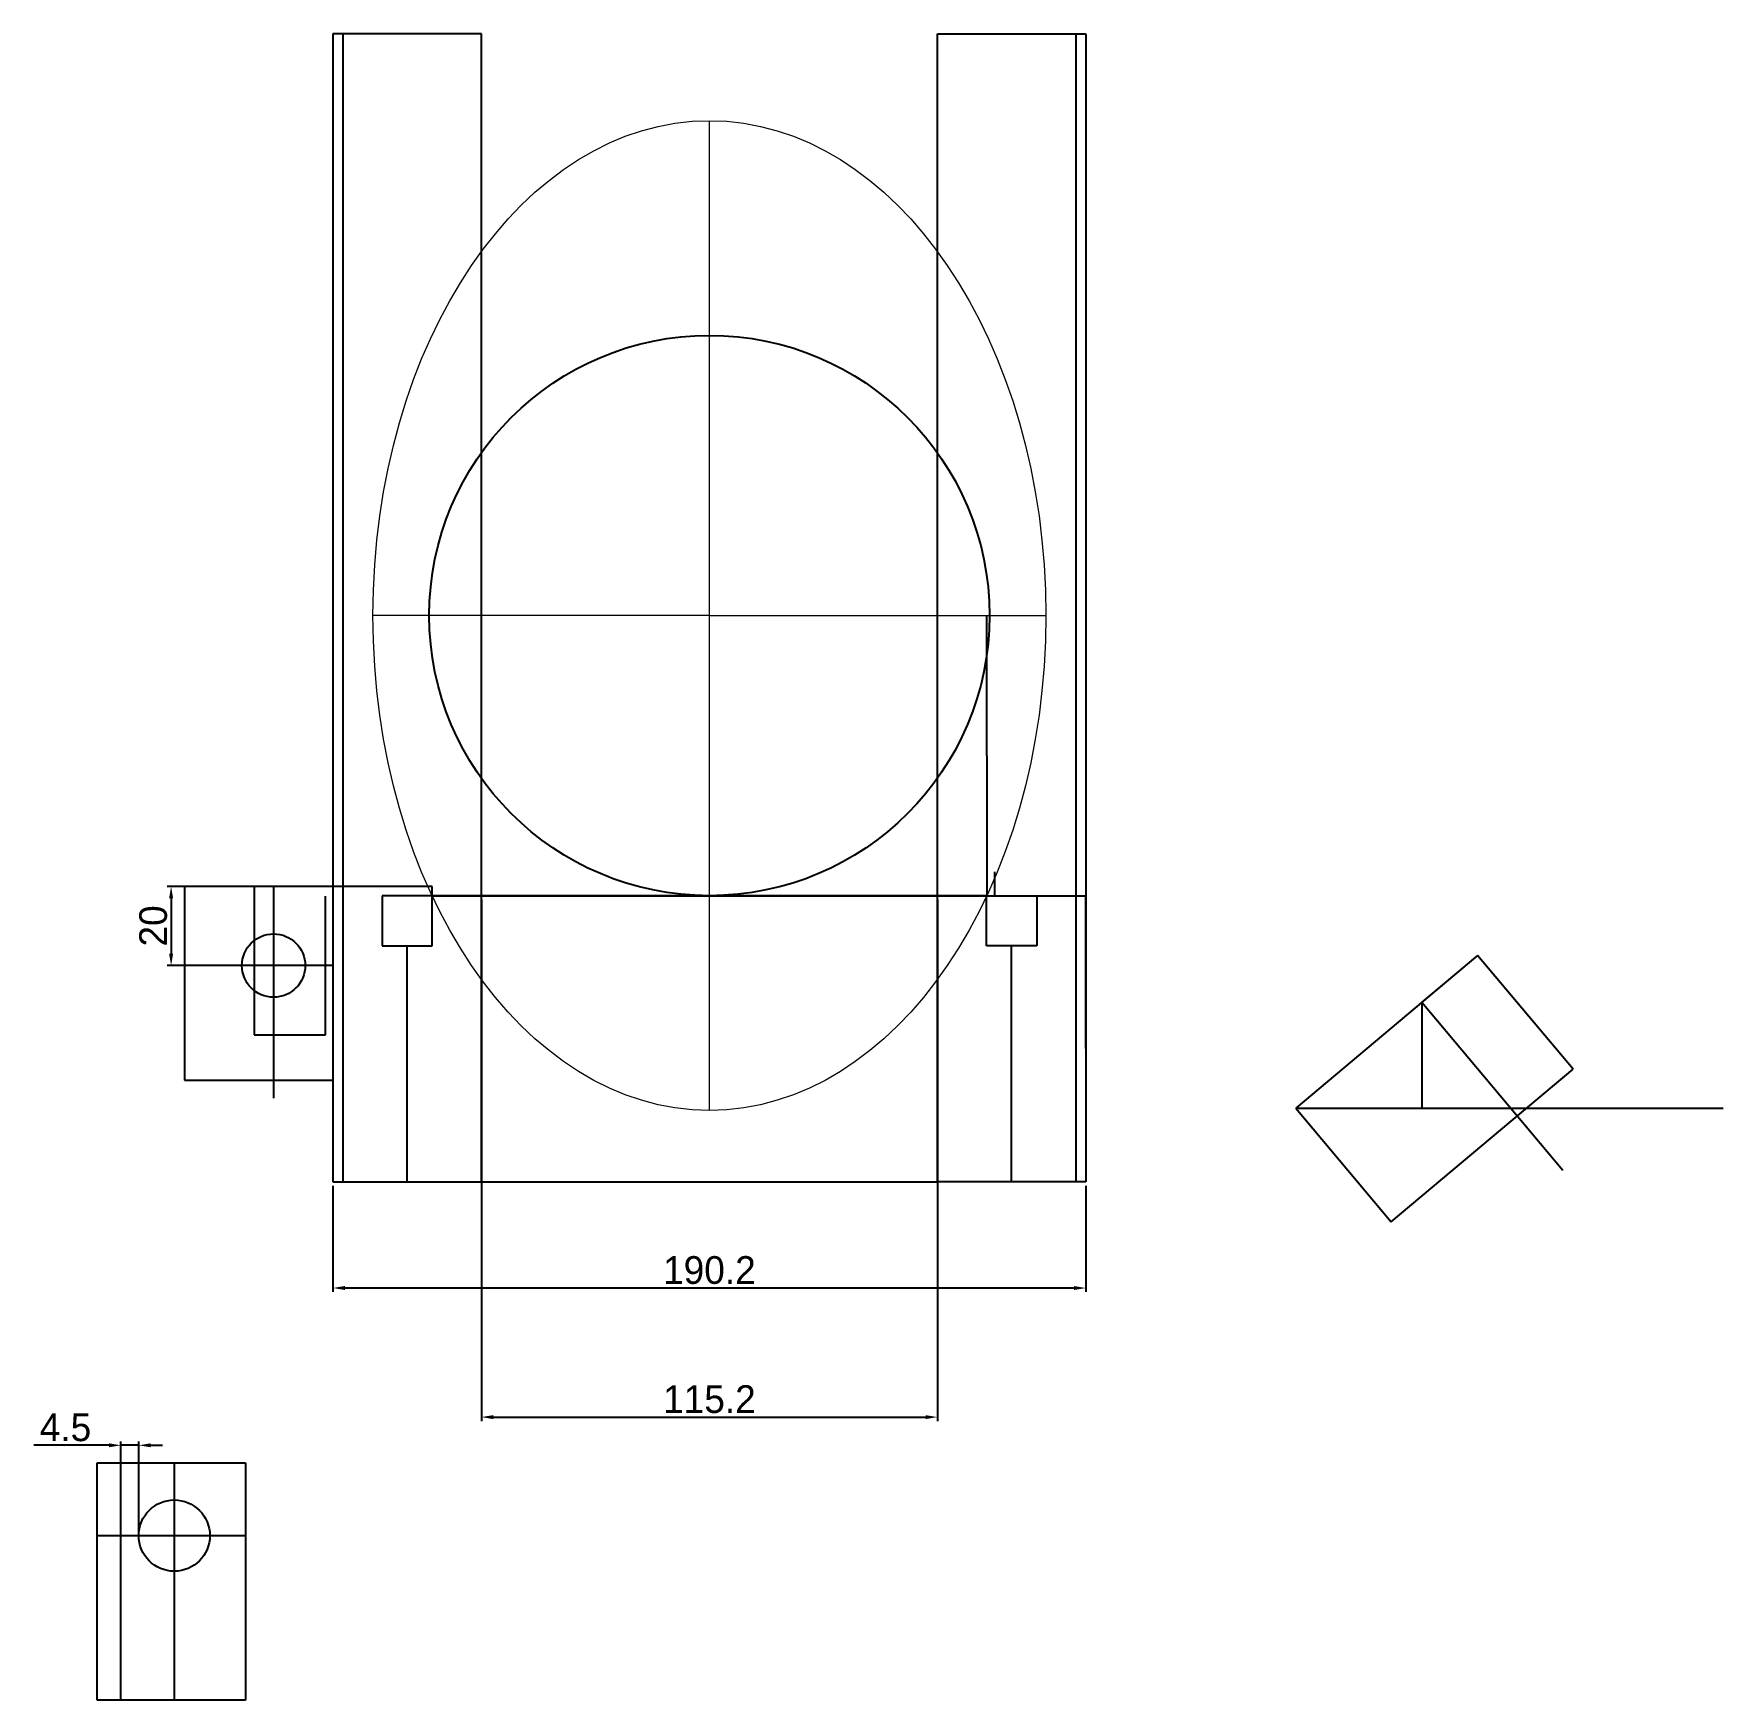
# Model space of a CAD drawing. Header units: millimetres. Extents: x -15418 to 43885, y -27590 to 23052.
# Drawn here: x 31201.3 to 31628.1, y -2377.8 to -1956.9 of the extents above; entities that cross this region are included whole.
import ezdxf

# ---------------------------------------------------------------- set-up
doc = ezdxf.new("R2010")
doc.units = ezdxf.units.MM
doc.header["$LTSCALE"] = 0.5
doc.layers.get('Defpoints').update_dxf_attribs({"color": 4})
doc.layers.add('Layer1', color=1, linetype='Continuous')
doc.layers.add('Layer5', color=51, linetype='Continuous', lineweight=5)
doc.layers.add('Layer9', color=3, linetype='Continuous', lineweight=5)
doc.dimstyles.new('ISO-25', dxfattribs={"dimtxt": 7, "dimasz": 3, "dimexe": 1, "dimexo": 1, "dimgap": 1, "dimtad": 1, "dimtoh": 1, "dimdec": 3, "dimdsep": 46, "dimtxsty": 'Standard', "dimcen": 2.5, "dimadec": 0, "dimazin": 0, "dimtfac": 1, "dimtdec": 3, "dimtmove": 0, "dimatfit": 3, "dimfxl": 1, "dimarcsym": 1})

# ---------------------------------------------------------------- blocks, each defined once
blk = doc.blocks.new('*D93')
at = {"layer": 'Defpoints', "color": 0, "transparency": 16777216}
for p in [(31261.86, -2172.22), (31235.97, -2192.22), (31261.86, -2192.22)]:
    blk.add_point(p, dxfattribs=at)
at = {"layer": 'Layer1', "color": 0, "lineweight": -2, "transparency": 16777216}
for p, q in [((31260.86, -2172.22), (31234.97, -2172.22)), ((31235.97, -2175.22), (31235.97, -2189.22)), ((31260.86, -2192.22), (31234.97, -2192.22))]:
    blk.add_line(p, q, dxfattribs=at)
at = {"layer": 'Layer1', "color": 0, "transparency": 16777216}
for points in [[(31235.47, -2175.22), (31236.47, -2175.22), (31235.97, -2172.22)], [(31235.47, -2189.22), (31236.47, -2189.22), (31235.97, -2192.22)]]:
    blk.add_solid(points, dxfattribs=at)
at = {"layer": 'Layer1', "color": 0, "transparency": 16777216, "insert": (31231.47, -2182.22), "char_height": 7, "attachment_point": 5, "rotation": 90}
blk.add_mtext('20', dxfattribs=at)
blk = doc.blocks.new('*D103')
at = {"layer": 'Defpoints', "color": 0, "transparency": 16777216}
for p in [(31223.28, -2313.41), (31223.28, -2336.22), (31227.78, -2336.22)]:
    blk.add_point(p, dxfattribs=at)
at = {"layer": 'Layer1', "color": 0, "lineweight": -2, "transparency": 16777216}
for p, q in [((31223.28, -2335.22), (31223.28, -2312.41)), ((31227.78, -2335.22), (31227.78, -2312.41)), ((31220.28, -2313.41), (31201.28, -2313.41)), ((31227.78, -2313.41), (31223.28, -2313.41)), ((31230.78, -2313.41), (31233.78, -2313.41))]:
    blk.add_line(p, q, dxfattribs=at)
at = {"layer": 'Layer1', "color": 0, "transparency": 16777216}
for points in [[(31220.28, -2312.91), (31220.28, -2313.91), (31223.28, -2313.41)], [(31230.78, -2312.91), (31230.78, -2313.91), (31227.78, -2313.41)]]:
    blk.add_solid(points, dxfattribs=at)
at = {"layer": 'Layer1', "color": 0, "transparency": 16777216, "insert": (31209.28, -2308.91), "char_height": 7, "attachment_point": 5}
blk.add_mtext('4.5', dxfattribs=at)
blk = doc.blocks.new('*D105')
at = {"layer": 'Defpoints', "color": 0, "transparency": 16777216}
for p in [(31276.86, -2246.86), (31467.06, -2246.86), (31276.86, -2273.68)]:
    blk.add_point(p, dxfattribs=at)
at = {"layer": 'Layer1', "color": 0, "lineweight": -2, "transparency": 16777216}
for p, q in [((31276.86, -2247.86), (31276.86, -2274.68)), ((31467.06, -2247.86), (31467.06, -2274.68)), ((31464.06, -2273.68), (31279.86, -2273.68))]:
    blk.add_line(p, q, dxfattribs=at)
at = {"layer": 'Layer1', "color": 0, "transparency": 16777216}
for points in [[(31279.86, -2273.18), (31279.86, -2274.18), (31276.86, -2273.68)], [(31464.06, -2273.18), (31464.06, -2274.18), (31467.06, -2273.68)]]:
    blk.add_solid(points, dxfattribs=at)
at = {"layer": 'Layer1', "color": 0, "transparency": 16777216, "insert": (31371.96, -2269.18), "char_height": 7, "attachment_point": 5}
blk.add_mtext('190.2', dxfattribs=at)
blk = doc.blocks.new('*D107')
at = {"layer": 'Defpoints', "color": 0, "transparency": 16777216}
for p in [(31314.36, -2174.57), (31429.56, -2174.57), (31429.56, -2306.29)]:
    blk.add_point(p, dxfattribs=at)
at = {"layer": 'Layer9', "color": 0, "lineweight": -2, "transparency": 16777216}
for p, q in [((31314.36, -2175.57), (31314.36, -2307.29)), ((31429.56, -2175.57), (31429.56, -2307.29)), ((31317.36, -2306.29), (31426.56, -2306.29))]:
    blk.add_line(p, q, dxfattribs=at)
at = {"layer": 'Layer9', "color": 0, "transparency": 16777216}
for points in [[(31317.36, -2305.79), (31317.36, -2306.79), (31314.36, -2306.29)], [(31426.56, -2305.79), (31426.56, -2306.79), (31429.56, -2306.29)]]:
    blk.add_solid(points, dxfattribs=at)
at = {"layer": 'Layer9', "color": 0, "transparency": 16777216, "insert": (31371.96, -2301.79), "char_height": 7, "attachment_point": 5}
blk.add_mtext('115.2', dxfattribs=at)

msp = doc.modelspace()

# ---------------------------------------------------------------- linework, layer by layer
at = {"layer": 'Defpoints', "transparency": 33554661}
for p, q in [((31301.9588, -2172.2184), (31256.9588, -2172.2184)), ((31256.9588, -2172.2184), (31256.9588, -2209.7184)), ((31274.9588, -2209.7184), (31274.9588, -2174.7184)), ((31256.9588, -2209.7184), (31274.9588, -2209.7184))]:
    msp.add_line(p, q, dxfattribs=at)
at = {"layer": 'Layer1', "transparency": 33554661}
for p, q in [((31276.8588, -1956.8635), (31276.8588, -2246.8635)), ((31314.3588, -1956.8635), (31276.8588, -1956.8635)), ((31279.3588, -1956.8635), (31279.3588, -2246.8635)), ((31314.3588, -2246.8635), (31314.3588, -1956.8635)), ((31429.5588, -2246.8635), (31429.5588, -1956.8635)), ((31429.5588, -1956.8635), (31467.0588, -1956.8635)), ((31464.5588, -1956.8635), (31464.5588, -2246.8635)), ((31467.0588, -1956.8635), (31467.0588, -2246.8635)), ((31441.9588, -2103.8092), (31442.0266, -2174.5735)), ((31276.8588, -2172.2184), (31239.3588, -2172.2184)), ((31239.3588, -2172.2184), (31239.3588, -2221.1924)), ((31261.8588, -2172.2184), (31261.8588, -2225.6873)), ((31301.9588, -2174.7184), (31301.9588, -2172.2184)), ((31444.104, -2174.5735), (31444.104, -2168.5735)), ((31301.9588, -2174.5735), (31289.2588, -2174.5735)), ((31289.2588, -2174.5735), (31289.2588, -2187.2735)), ((31442.0266, -2174.5735), (31301.891, -2174.5735)), ((31301.9588, -2187.2735), (31301.9588, -2174.5735)), ((31301.9588, -2174.5735), (31441.9588, -2174.5735)), ((31441.9588, -2187.2735), (31441.9588, -2174.5735)), ((31441.9588, -2174.5735), (31454.6588, -2174.5735)), ((31454.6588, -2174.5735), (31454.6588, -2187.2735)), ((31454.6588, -2174.5735), (31467.0588, -2174.5735)), ((31467.0588, -2213.1435), (31467.0588, -2174.5735)), ((31289.2588, -2187.2735), (31301.9588, -2187.2735)), ((31295.6088, -2246.8635), (31295.6088, -2187.2735)), ((31454.6588, -2187.2735), (31441.9588, -2187.2735)), ((31448.3088, -2246.8635), (31448.3088, -2187.2735)), ((31276.8588, -2192.2184), (31239.3588, -2192.2184)), ((31566.0473, -2189.6489), (31520.0847, -2228.2162)), ((31566.0473, -2189.6489), (31551.9368, -2201.489)), ((31590.1519, -2218.3756), (31566.0473, -2189.6489)), ((31551.9368, -2201.489), (31587.5565, -2243.939)), ((31551.9368, -2201.489), (31551.9368, -2228.2162)), ((31544.1892, -2256.9428), (31590.1519, -2218.3756)), ((31239.3588, -2221.1924), (31276.8588, -2221.1924)), ((31520.0847, -2228.2162), (31544.1892, -2256.9428)), ((31520.0847, -2228.2162), (31628.0824, -2228.2162)), ((31276.8588, -2246.8635), (31314.3588, -2246.8635)), ((31314.3588, -2246.8635), (31429.5588, -2246.8635)), ((31467.0588, -2246.8635), (31429.5588, -2246.8635)), ((31217.2773, -2317.7975), (31254.7773, -2317.7975)), ((31217.2773, -2377.7975), (31217.2773, -2317.7975)), ((31223.2773, -2377.7975), (31223.2773, -2317.7975)), ((31236.7773, -2317.7975), (31236.7773, -2377.7975)), ((31254.7773, -2317.7975), (31254.7773, -2377.7975)), ((31217.2773, -2336.2175), (31254.7773, -2336.2175)), ((31254.7773, -2377.7975), (31217.2773, -2377.7975))]:
    msp.add_line(p, q, dxfattribs=at)
for centre, radius in [((31371.9588, -2103.8092), 70.7643), ((31261.8588, -2192.2184), 8), ((31236.7773, -2336.2175), 9)]:
    msp.add_circle(centre, radius, dxfattribs=at)
at = {"layer": 'Layer5', "transparency": 33554661}
for p, q in [((31371.9588, -2228.8092), (31371.9588, -1978.8092)), ((31371.9588, -2103.8092), (31286.9588, -2103.8092)), ((31371.9588, -2103.8092), (31456.9588, -2103.8092))]:
    msp.add_line(p, q, dxfattribs=at)
msp.add_ellipse((31371.9588, -2103.8092), major_axis=(0, -125), ratio=0.68, dxfattribs=at)

# ---------------------------------------------------------------- dimensions: what is measured, and where the dimension line sits
at = {"layer": 'Layer1', "transparency": 33554661}
dim = msp.add_linear_dim(base=(31235.9674, -2192.2184), p1=(31261.8588, -2172.2184), p2=(31261.8588, -2192.2184), angle=90, dimstyle='ISO-25', dxfattribs=at)
dim.commit()
dim.dimension.update_dxf_attribs({"geometry": '*D93', "text_midpoint": (31231.4674, -2182.2184)})
for base, p1, p2, picture, middle in [((31276.8588, -2273.6779), (31467.0588, -2246.8635), (31276.8588, -2246.8635), '*D105', (31371.9588, -2269.1779)), ((31223.2773, -2313.4111), (31227.7773, -2336.2175), (31223.2773, -2336.2175), '*D103', (31209.2773, -2308.9111))]:
    dim = msp.add_linear_dim(base=base, p1=p1, p2=p2, dimstyle='ISO-25', dxfattribs=at)
    dim.commit()
    dim.dimension.update_dxf_attribs({"geometry": picture, "text_midpoint": middle})
at = {"layer": 'Layer9', "transparency": 33554661}
dim = msp.add_linear_dim(base=(31429.5588, -2306.2944), p1=(31314.3588, -2174.5735), p2=(31429.5588, -2174.5735), dimstyle='ISO-25', dxfattribs=at)
dim.commit()
dim.dimension.update_dxf_attribs({"geometry": '*D107', "text_midpoint": (31371.9588, -2301.7944)})

doc.saveas('drawing.dxf')
